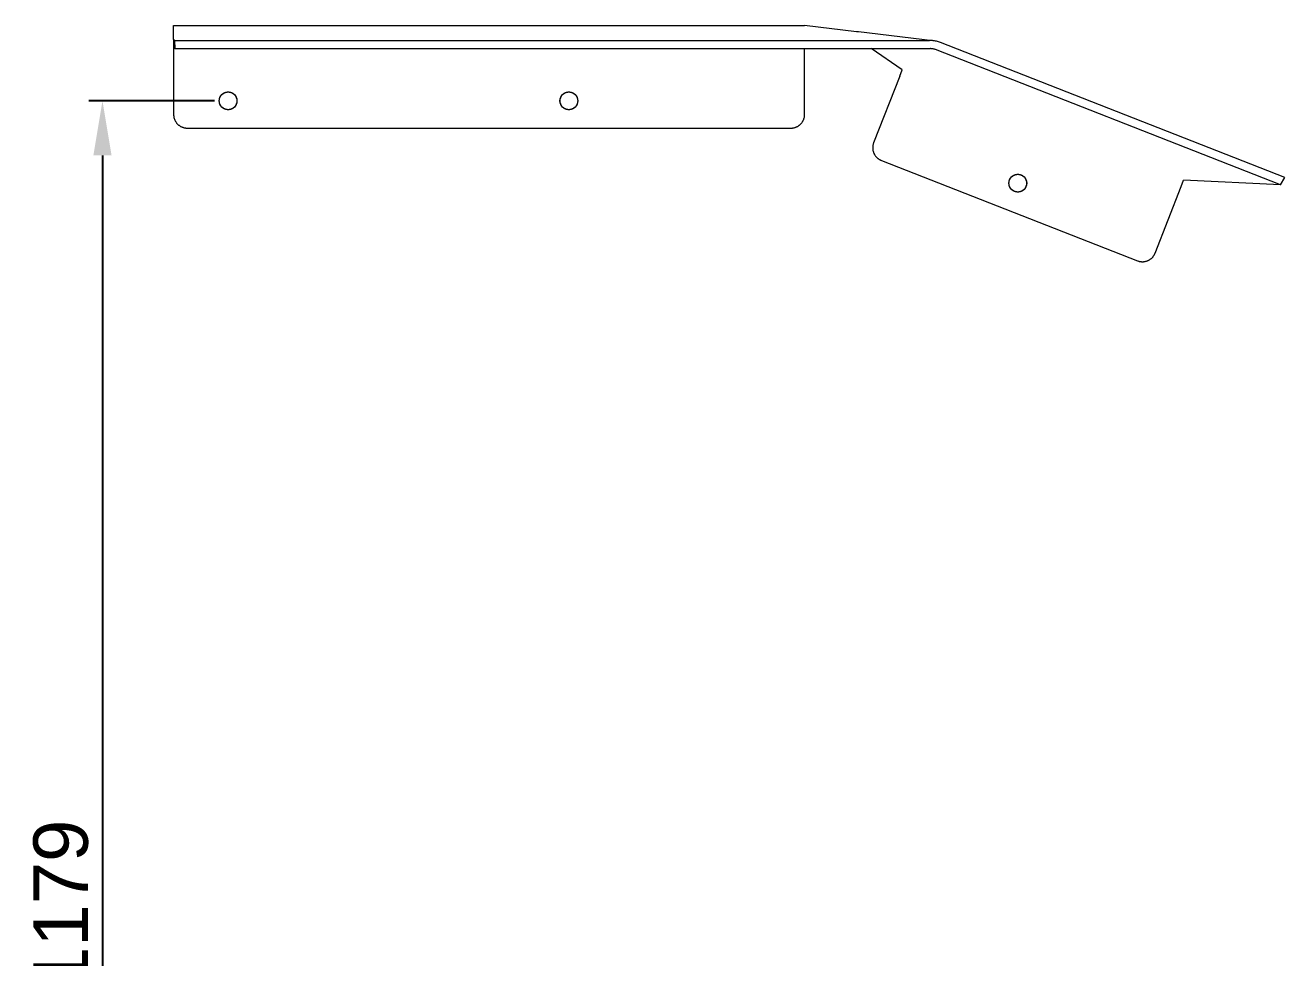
# Model space of a CAD drawing. Header units: millimetres. Extents: x 143 to 4970, y 293 to 3610.
# Drawn here: x 1670 to 2595, y 1164 to 1848 of the extents above; entities that cross this region are included whole.
import ezdxf

# ---------------------------------------------------------------- set-up
doc = ezdxf.new("R2010")
doc.units = ezdxf.units.MM
doc.layers.add('ZANO_R', color=7, linetype='Continuous', lineweight=0)
doc.layers.add('ZANO_W', color=1, linetype='Continuous', lineweight=0)
doc.styles.get("Standard").update_dxf_attribs({"font": 'ARIALUNI.TTF'})
doc.dimstyles.new('pl i ang', dxfattribs={"dimtxt": 50, "dimasz": 50, "dimexe": 1.25, "dimexo": 0.625, "dimgap": 10, "dimtad": 1, "dimtoh": 1, "dimtxsty": 'Standard', "dimcen": 2.5, "dimclrd": 1, "dimclre": 1, "dimclrt": 1, "dimadec": 0, "dimazin": 0, "dimtfac": 1, "dimtmove": 0, "dimatfit": 3, "dimfxl": 1, "dimarcsym": 1})

# ---------------------------------------------------------------- blocks, each defined once
blk = doc.blocks.new('*D398')
at = {"layer": 'ZANO_W', "color": 1, "lineweight": -2}
for p, q in [((1809.24, 1792.6), (1717.03, 1792.6)), ((1727.03, 1752.6), (1727.03, 653.6)), ((1809.24, 613.6), (1717.03, 613.6))]:
    blk.add_line(p, q, dxfattribs=at)
at = {"layer": 'ZANO_W', "color": 1}
for points in [[(1733.69, 1752.6), (1720.36, 1752.6), (1727.03, 1792.6)], [(1720.36, 653.6), (1733.69, 653.6), (1727.03, 613.6)]]:
    blk.add_solid(points, dxfattribs=at)
at = {"layer": 'ZANO_W', "color": 1, "insert": (1696.59, 1203.1), "char_height": 40, "attachment_point": 5, "rotation": 90}
blk.add_mtext('1179', dxfattribs=at)

msp = doc.modelspace()

# ---------------------------------------------------------------- linework, layer by layer
at = {"layer": 'ZANO_R'}
for p, q in [((1779.24, 1847.77), (2242.23, 1847.77)), ((1779.24, 1847.68), (1779.24, 1847.77)), ((1779.24, 1837.76), (1779.24, 1847.68)), ((2242.23, 1848.09), (2280.38, 1843.44)), ((2242.23, 1847.68), (2242.23, 1848.09)), ((2280.38, 1843.44), (2280.57, 1843.46)), ((2280.57, 1843.46), (2280.76, 1843.47)), ((2280.76, 1843.47), (2280.95, 1843.48)), ((2280.95, 1843.48), (2281.14, 1843.48)), ((2281.14, 1843.48), (2281.33, 1843.47)), ((2281.33, 1843.47), (2281.52, 1843.46)), ((2281.52, 1843.46), (2281.71, 1843.44)), ((2281.71, 1843.44), (2336.39, 1836.78)), ((1779.24, 1837.76), (1779.24, 1831.8)), ((1779.25, 1837.72), (1779.24, 1837.76)), ((1779.25, 1831.76), (1779.24, 1831.8)), ((1779.24, 1831.77), (1779.24, 1782.6)), ((1779.26, 1837.68), (1779.25, 1837.72)), ((1779.26, 1831.72), (1779.25, 1831.76)), ((1779.27, 1837.65), (1779.26, 1837.68)), ((1779.28, 1831.68), (1779.26, 1831.72)), ((1779.28, 1837.61), (1779.27, 1837.65)), ((1779.29, 1837.57), (1779.28, 1837.61)), ((1779.29, 1831.64), (1779.28, 1831.68)), ((1779.31, 1837.54), (1779.29, 1837.57)), ((1779.31, 1831.6), (1779.29, 1831.64)), ((1779.32, 1837.5), (1779.31, 1837.54)), ((1779.32, 1831.56), (1779.31, 1831.6)), ((1779.34, 1837.46), (1779.32, 1837.5)), ((1779.34, 1831.52), (1779.32, 1831.56)), ((1779.36, 1837.43), (1779.34, 1837.46)), ((1779.36, 1831.48), (1779.34, 1831.52)), ((1779.38, 1837.4), (1779.36, 1837.43)), ((1779.38, 1831.44), (1779.36, 1831.48)), ((1779.4, 1837.36), (1779.38, 1837.4)), ((1779.41, 1831.4), (1779.38, 1831.44)), ((1779.42, 1837.33), (1779.4, 1837.36)), ((1779.43, 1831.37), (1779.41, 1831.4)), ((1779.44, 1837.3), (1779.42, 1837.33)), ((1779.46, 1831.33), (1779.43, 1831.37)), ((1779.46, 1837.27), (1779.44, 1837.3)), ((1779.49, 1837.24), (1779.46, 1837.27)), ((1779.48, 1831.3), (1779.46, 1831.33)), ((1779.51, 1831.26), (1779.48, 1831.3)), ((1779.51, 1837.21), (1779.49, 1837.24)), ((1779.54, 1837.18), (1779.51, 1837.21)), ((1779.54, 1831.23), (1779.51, 1831.26)), ((1779.57, 1837.15), (1779.54, 1837.18)), ((1779.57, 1831.2), (1779.54, 1831.23)), ((1779.6, 1837.13), (1779.57, 1837.15)), ((1779.6, 1831.17), (1779.57, 1831.2)), ((1779.62, 1837.1), (1779.6, 1837.13)), ((1779.63, 1831.14), (1779.6, 1831.17)), ((1779.66, 1837.08), (1779.62, 1837.1)), ((1779.66, 1831.11), (1779.63, 1831.14)), ((1779.69, 1837.05), (1779.66, 1837.08)), ((1779.7, 1831.08), (1779.66, 1831.11)), ((1779.72, 1837.03), (1779.69, 1837.05)), ((1779.73, 1831.05), (1779.7, 1831.08)), ((1779.75, 1837.01), (1779.72, 1837.03)), ((1779.77, 1831.03), (1779.73, 1831.05)), ((1779.78, 1836.99), (1779.75, 1837.01)), ((1779.8, 1831), (1779.77, 1831.03)), ((1779.82, 1836.97), (1779.78, 1836.99)), ((1779.84, 1830.98), (1779.8, 1831)), ((1779.85, 1836.95), (1779.82, 1836.97)), ((1779.88, 1830.96), (1779.84, 1830.98)), ((1779.89, 1836.94), (1779.85, 1836.95)), ((1779.92, 1830.94), (1779.88, 1830.96)), ((1779.92, 1836.92), (1779.89, 1836.94)), ((1779.92, 1836.92), (1780.08, 1830.87)), ((1779.92, 1836.92), (2333.88, 1836.92)), ((1779.96, 1830.92), (1779.92, 1830.94)), ((1780, 1830.91), (1779.96, 1830.92)), ((1780.04, 1830.89), (1780, 1830.91)), ((1780.08, 1830.87), (1780.04, 1830.89)), ((1780.08, 1830.87), (2334.62, 1830.87)), ((2242.23, 1782.6), (2242.23, 1830.87)), ((2313.8, 1815.24), (2291.1, 1830.87)), ((2334.62, 1836.91), (2333.88, 1836.92)), ((2335.36, 1836.87), (2334.62, 1836.91)), ((2334.95, 1830.87), (2334.62, 1830.87)), ((2335.29, 1830.85), (2334.95, 1830.87)), ((2335.62, 1830.82), (2335.29, 1830.85)), ((2336.1, 1836.81), (2335.36, 1836.87)), ((2335.96, 1830.79), (2335.62, 1830.82)), ((2336.29, 1830.73), (2335.96, 1830.79)), ((2336.83, 1836.72), (2336.1, 1836.81)), ((2336.62, 1830.67), (2336.29, 1830.73)), ((2336.95, 1830.6), (2336.62, 1830.67)), ((2337.56, 1836.61), (2336.83, 1836.72)), ((2337.28, 1830.52), (2336.95, 1830.6)), ((2337.6, 1830.42), (2337.28, 1830.52)), ((2338.29, 1836.48), (2337.56, 1836.61)), ((2337.92, 1830.32), (2337.6, 1830.42)), ((2338.23, 1830.2), (2337.92, 1830.32)), ((2591.28, 1731.09), (2338.23, 1830.2)), ((2339.01, 1836.32), (2338.29, 1836.48)), ((2339.73, 1836.13), (2339.01, 1836.32)), ((2340.44, 1835.92), (2339.73, 1836.13)), ((2341.14, 1835.69), (2340.44, 1835.92)), ((2341.84, 1835.44), (2341.14, 1835.69)), ((2594.56, 1736.45), (2341.84, 1835.44)), ((2312.03, 1810.73), (2313.8, 1815.24)), ((2312.03, 1810.73), (2292.87, 1761.81)), ((1812.75, 1792.94), (1812.76, 1793.16)), ((1812.76, 1793.16), (1812.79, 1793.38)), ((1812.79, 1793.38), (1812.82, 1793.6)), ((1812.82, 1793.6), (1812.86, 1793.83)), ((1812.86, 1793.83), (1812.9, 1794.05)), ((1812.9, 1794.05), (1812.96, 1794.26)), ((1812.96, 1794.26), (1813.02, 1794.48)), ((1813.02, 1794.48), (1813.09, 1794.69)), ((1813.09, 1794.69), (1813.16, 1794.9)), ((1813.16, 1794.9), (1813.25, 1795.11)), ((1813.25, 1795.11), (1813.34, 1795.32)), ((1813.34, 1795.32), (1813.43, 1795.52)), ((1813.43, 1795.52), (1813.54, 1795.72)), ((1813.54, 1795.72), (1813.65, 1795.91)), ((1813.65, 1795.91), (1813.77, 1796.1)), ((1813.77, 1796.1), (1813.89, 1796.29)), ((1813.89, 1796.29), (1814.02, 1796.47)), ((1814.02, 1796.47), (1814.16, 1796.65)), ((1814.16, 1796.65), (1814.3, 1796.82)), ((1814.3, 1796.82), (1814.45, 1796.99)), ((1814.45, 1796.99), (1814.6, 1797.16)), ((1814.6, 1797.16), (1814.76, 1797.31)), ((1814.76, 1797.31), (1814.93, 1797.46)), ((1814.93, 1797.46), (1815.1, 1797.61)), ((1815.1, 1797.61), (1815.28, 1797.75)), ((1815.28, 1797.75), (1815.46, 1797.88)), ((1815.46, 1797.88), (1815.64, 1798.01)), ((1815.64, 1798.01), (1815.83, 1798.13)), ((1815.83, 1798.13), (1816.02, 1798.25)), ((1816.02, 1798.25), (1816.22, 1798.35)), ((1816.22, 1798.35), (1816.42, 1798.45)), ((1816.42, 1798.45), (1816.62, 1798.55)), ((1816.62, 1798.55), (1816.83, 1798.64)), ((1816.83, 1798.64), (1817.04, 1798.72)), ((1817.04, 1798.72), (1817.25, 1798.79)), ((1817.25, 1798.79), (1817.47, 1798.85)), ((1817.47, 1798.85), (1817.68, 1798.91)), ((1817.68, 1798.91), (1817.9, 1798.96)), ((1817.9, 1798.96), (1818.12, 1799)), ((1818.12, 1799), (1818.35, 1799.04)), ((1818.35, 1799.04), (1818.57, 1799.06)), ((1818.57, 1799.06), (1818.79, 1799.08)), ((1818.79, 1799.08), (1819.02, 1799.09)), ((1819.02, 1799.09), (1819.24, 1799.1)), ((1819.24, 1799.1), (1819.46, 1799.09)), ((1819.46, 1799.09), (1819.69, 1799.08)), ((1819.69, 1799.08), (1819.91, 1799.06)), ((1819.91, 1799.06), (1820.13, 1799.04)), ((1820.13, 1799.04), (1820.36, 1799)), ((1820.36, 1799), (1820.58, 1798.96)), ((1820.58, 1798.96), (1820.8, 1798.91)), ((1820.8, 1798.91), (1821.01, 1798.85)), ((1821.01, 1798.85), (1821.23, 1798.79)), ((1821.23, 1798.79), (1821.44, 1798.72)), ((1821.44, 1798.72), (1821.65, 1798.64)), ((1821.65, 1798.64), (1821.86, 1798.55)), ((1821.86, 1798.55), (1822.06, 1798.45)), ((1822.06, 1798.45), (1822.26, 1798.35)), ((1822.26, 1798.35), (1822.46, 1798.25)), ((1822.46, 1798.25), (1822.65, 1798.13)), ((1822.65, 1798.13), (1822.84, 1798.01)), ((1822.84, 1798.01), (1823.02, 1797.88)), ((1823.02, 1797.88), (1823.2, 1797.75)), ((1823.2, 1797.75), (1823.38, 1797.61)), ((1823.38, 1797.61), (1823.55, 1797.46)), ((1823.55, 1797.46), (1823.72, 1797.31)), ((1823.72, 1797.31), (1823.88, 1797.16)), ((1823.88, 1797.16), (1824.03, 1796.99)), ((1824.03, 1796.99), (1824.18, 1796.82)), ((1824.18, 1796.82), (1824.32, 1796.65)), ((1824.32, 1796.65), (1824.46, 1796.47)), ((1824.46, 1796.47), (1824.59, 1796.29)), ((1824.59, 1796.29), (1824.71, 1796.1)), ((1824.71, 1796.1), (1824.83, 1795.91)), ((1824.83, 1795.91), (1824.94, 1795.72)), ((1824.94, 1795.72), (1825.05, 1795.52)), ((1825.05, 1795.52), (1825.14, 1795.32)), ((1825.14, 1795.32), (1825.23, 1795.11)), ((1825.23, 1795.11), (1825.32, 1794.9)), ((1825.32, 1794.9), (1825.39, 1794.69)), ((1825.39, 1794.69), (1825.46, 1794.48)), ((1825.46, 1794.48), (1825.52, 1794.26)), ((1825.52, 1794.26), (1825.58, 1794.05)), ((1825.58, 1794.05), (1825.62, 1793.83)), ((1825.62, 1793.83), (1825.66, 1793.6)), ((1825.66, 1793.6), (1825.69, 1793.38)), ((1825.69, 1793.38), (1825.72, 1793.16)), ((1825.72, 1793.16), (1825.73, 1792.94)), ((2062.75, 1792.94), (2062.76, 1793.16)), ((2062.76, 1793.16), (2062.79, 1793.38)), ((2062.79, 1793.38), (2062.82, 1793.6)), ((2062.82, 1793.6), (2062.86, 1793.83)), ((2062.86, 1793.83), (2062.9, 1794.05)), ((2062.9, 1794.05), (2062.96, 1794.26)), ((2062.96, 1794.26), (2063.02, 1794.48)), ((2063.02, 1794.48), (2063.09, 1794.69)), ((2063.09, 1794.69), (2063.16, 1794.9)), ((2063.16, 1794.9), (2063.25, 1795.11)), ((2063.25, 1795.11), (2063.34, 1795.32)), ((2063.34, 1795.32), (2063.43, 1795.52)), ((2063.43, 1795.52), (2063.54, 1795.72)), ((2063.54, 1795.72), (2063.65, 1795.91)), ((2063.65, 1795.91), (2063.77, 1796.1)), ((2063.77, 1796.1), (2063.89, 1796.29)), ((2063.89, 1796.29), (2064.02, 1796.47)), ((2064.02, 1796.47), (2064.16, 1796.65)), ((2064.16, 1796.65), (2064.3, 1796.82)), ((2064.3, 1796.82), (2064.45, 1796.99)), ((2064.45, 1796.99), (2064.6, 1797.16)), ((2064.6, 1797.16), (2064.76, 1797.31)), ((2064.76, 1797.31), (2064.93, 1797.46)), ((2064.93, 1797.46), (2065.1, 1797.61)), ((2065.1, 1797.61), (2065.28, 1797.75)), ((2065.28, 1797.75), (2065.46, 1797.88)), ((2065.46, 1797.88), (2065.64, 1798.01)), ((2065.64, 1798.01), (2065.83, 1798.13)), ((2065.83, 1798.13), (2066.02, 1798.25)), ((2066.02, 1798.25), (2066.22, 1798.35)), ((2066.22, 1798.35), (2066.42, 1798.45)), ((2066.42, 1798.45), (2066.62, 1798.55)), ((2066.62, 1798.55), (2066.83, 1798.64)), ((2066.83, 1798.64), (2067.04, 1798.72)), ((2067.04, 1798.72), (2067.25, 1798.79)), ((2067.25, 1798.79), (2067.47, 1798.85)), ((2067.47, 1798.85), (2067.68, 1798.91)), ((2067.68, 1798.91), (2067.9, 1798.96)), ((2067.9, 1798.96), (2068.12, 1799)), ((2068.12, 1799), (2068.35, 1799.04)), ((2068.35, 1799.04), (2068.57, 1799.06)), ((2068.57, 1799.06), (2068.79, 1799.08)), ((2068.79, 1799.08), (2069.02, 1799.09)), ((2069.02, 1799.09), (2069.24, 1799.1)), ((2069.24, 1799.1), (2069.46, 1799.09)), ((2069.46, 1799.09), (2069.69, 1799.08)), ((2069.69, 1799.08), (2069.91, 1799.06)), ((2069.91, 1799.06), (2070.13, 1799.04)), ((2070.13, 1799.04), (2070.36, 1799)), ((2070.36, 1799), (2070.58, 1798.96)), ((2070.58, 1798.96), (2070.8, 1798.91)), ((2070.8, 1798.91), (2071.01, 1798.85)), ((2071.01, 1798.85), (2071.23, 1798.79)), ((2071.23, 1798.79), (2071.44, 1798.72)), ((2071.44, 1798.72), (2071.65, 1798.64)), ((2071.65, 1798.64), (2071.86, 1798.55)), ((2071.86, 1798.55), (2072.06, 1798.45)), ((2072.06, 1798.45), (2072.26, 1798.35)), ((2072.26, 1798.35), (2072.46, 1798.25)), ((2072.46, 1798.25), (2072.65, 1798.13)), ((2072.65, 1798.13), (2072.84, 1798.01)), ((2072.84, 1798.01), (2073.02, 1797.88)), ((2073.02, 1797.88), (2073.2, 1797.75)), ((2073.2, 1797.75), (2073.38, 1797.61)), ((2073.38, 1797.61), (2073.55, 1797.46)), ((2073.55, 1797.46), (2073.72, 1797.31)), ((2073.72, 1797.31), (2073.88, 1797.16)), ((2073.88, 1797.16), (2074.03, 1796.99)), ((2074.03, 1796.99), (2074.18, 1796.82)), ((2074.18, 1796.82), (2074.32, 1796.65)), ((2074.32, 1796.65), (2074.46, 1796.47)), ((2074.46, 1796.47), (2074.59, 1796.29)), ((2074.59, 1796.29), (2074.71, 1796.1)), ((2074.71, 1796.1), (2074.83, 1795.91)), ((2074.83, 1795.91), (2074.94, 1795.72)), ((2074.94, 1795.72), (2075.05, 1795.52)), ((2075.05, 1795.52), (2075.14, 1795.32)), ((2075.14, 1795.32), (2075.23, 1795.11)), ((2075.23, 1795.11), (2075.32, 1794.9)), ((2075.32, 1794.9), (2075.39, 1794.69)), ((2075.39, 1794.69), (2075.46, 1794.48)), ((2075.46, 1794.48), (2075.52, 1794.26)), ((2075.52, 1794.26), (2075.58, 1794.05)), ((2075.58, 1794.05), (2075.62, 1793.83)), ((2075.62, 1793.83), (2075.66, 1793.6)), ((2075.66, 1793.6), (2075.69, 1793.38)), ((2075.69, 1793.38), (2075.72, 1793.16)), ((2075.72, 1793.16), (2075.73, 1792.94)), ((1812.74, 1792.71), (1812.75, 1792.94)), ((1812.74, 1792.49), (1812.74, 1792.71)), ((1812.75, 1792.26), (1812.74, 1792.49)), ((1812.76, 1792.04), (1812.75, 1792.26)), ((1812.79, 1791.82), (1812.76, 1792.04)), ((1812.82, 1791.59), (1812.79, 1791.82)), ((1812.86, 1791.37), (1812.82, 1791.59)), ((1812.9, 1791.15), (1812.86, 1791.37)), ((1812.96, 1790.93), (1812.9, 1791.15)), ((1813.02, 1790.72), (1812.96, 1790.93)), ((1813.09, 1790.5), (1813.02, 1790.72)), ((1813.16, 1790.29), (1813.09, 1790.5)), ((1813.25, 1790.09), (1813.16, 1790.29)), ((1813.34, 1789.88), (1813.25, 1790.09)), ((1813.43, 1789.68), (1813.34, 1789.88)), ((1813.54, 1789.48), (1813.43, 1789.68)), ((1813.65, 1789.28), (1813.54, 1789.48)), ((1813.77, 1789.09), (1813.65, 1789.28)), ((1813.89, 1788.91), (1813.77, 1789.09)), ((1814.02, 1788.72), (1813.89, 1788.91)), ((1814.16, 1788.55), (1814.02, 1788.72)), ((1814.3, 1788.37), (1814.16, 1788.55)), ((1814.45, 1788.21), (1814.3, 1788.37)), ((1814.6, 1788.04), (1814.45, 1788.21)), ((1814.76, 1787.89), (1814.6, 1788.04)), ((1814.93, 1787.73), (1814.76, 1787.89)), ((1815.1, 1787.59), (1814.93, 1787.73)), ((1815.28, 1787.45), (1815.1, 1787.59)), ((1815.46, 1787.31), (1815.28, 1787.45)), ((1815.64, 1787.19), (1815.46, 1787.31)), ((1815.83, 1787.07), (1815.64, 1787.19)), ((1816.02, 1786.95), (1815.83, 1787.07)), ((1816.22, 1786.84), (1816.02, 1786.95)), ((1816.42, 1786.74), (1816.22, 1786.84)), ((1816.62, 1786.65), (1816.42, 1786.74)), ((1816.83, 1786.56), (1816.62, 1786.65)), ((1817.04, 1786.48), (1816.83, 1786.56)), ((1817.25, 1786.41), (1817.04, 1786.48)), ((1817.47, 1786.34), (1817.25, 1786.41)), ((1817.68, 1786.29), (1817.47, 1786.34)), ((1817.9, 1786.24), (1817.68, 1786.29)), ((1818.12, 1786.2), (1817.9, 1786.24)), ((1818.35, 1786.16), (1818.12, 1786.2)), ((1818.57, 1786.13), (1818.35, 1786.16)), ((1818.79, 1786.11), (1818.57, 1786.13)), ((1819.02, 1786.1), (1818.79, 1786.11)), ((1819.24, 1786.1), (1819.02, 1786.1)), ((1819.46, 1786.1), (1819.24, 1786.1)), ((1819.69, 1786.11), (1819.46, 1786.1)), ((1819.91, 1786.13), (1819.69, 1786.11)), ((1820.13, 1786.16), (1819.91, 1786.13)), ((1820.36, 1786.2), (1820.13, 1786.16)), ((1820.58, 1786.24), (1820.36, 1786.2)), ((1820.8, 1786.29), (1820.58, 1786.24)), ((1821.01, 1786.34), (1820.8, 1786.29)), ((1821.23, 1786.41), (1821.01, 1786.34)), ((1821.44, 1786.48), (1821.23, 1786.41)), ((1821.65, 1786.56), (1821.44, 1786.48)), ((1821.86, 1786.65), (1821.65, 1786.56)), ((1822.06, 1786.74), (1821.86, 1786.65)), ((1822.26, 1786.84), (1822.06, 1786.74)), ((1822.46, 1786.95), (1822.26, 1786.84)), ((1822.65, 1787.07), (1822.46, 1786.95)), ((1822.84, 1787.19), (1822.65, 1787.07)), ((1823.02, 1787.31), (1822.84, 1787.19)), ((1823.2, 1787.45), (1823.02, 1787.31)), ((1823.38, 1787.59), (1823.2, 1787.45)), ((1823.55, 1787.73), (1823.38, 1787.59)), ((1823.72, 1787.89), (1823.55, 1787.73)), ((1823.88, 1788.04), (1823.72, 1787.89)), ((1824.03, 1788.21), (1823.88, 1788.04)), ((1824.18, 1788.37), (1824.03, 1788.21)), ((1824.32, 1788.55), (1824.18, 1788.37)), ((1824.46, 1788.72), (1824.32, 1788.55)), ((1824.59, 1788.91), (1824.46, 1788.72)), ((1824.71, 1789.09), (1824.59, 1788.91)), ((1824.83, 1789.28), (1824.71, 1789.09)), ((1824.94, 1789.48), (1824.83, 1789.28)), ((1825.05, 1789.68), (1824.94, 1789.48)), ((1825.14, 1789.88), (1825.05, 1789.68)), ((1825.23, 1790.09), (1825.14, 1789.88)), ((1825.32, 1790.29), (1825.23, 1790.09)), ((1825.39, 1790.5), (1825.32, 1790.29)), ((1825.46, 1790.72), (1825.39, 1790.5)), ((1825.52, 1790.93), (1825.46, 1790.72)), ((1825.58, 1791.15), (1825.52, 1790.93)), ((1825.62, 1791.37), (1825.58, 1791.15)), ((1825.66, 1791.59), (1825.62, 1791.37)), ((1825.69, 1791.82), (1825.66, 1791.59)), ((1825.72, 1792.04), (1825.69, 1791.82)), ((1825.73, 1792.26), (1825.72, 1792.04)), ((1825.73, 1792.94), (1825.74, 1792.71)), ((1825.74, 1792.49), (1825.73, 1792.26)), ((1825.74, 1792.71), (1825.74, 1792.49)), ((2062.74, 1792.71), (2062.75, 1792.94)), ((2062.74, 1792.49), (2062.74, 1792.71)), ((2062.75, 1792.26), (2062.74, 1792.49)), ((2062.76, 1792.04), (2062.75, 1792.26)), ((2062.79, 1791.82), (2062.76, 1792.04)), ((2062.82, 1791.59), (2062.79, 1791.82)), ((2062.86, 1791.37), (2062.82, 1791.59)), ((2062.9, 1791.15), (2062.86, 1791.37)), ((2062.96, 1790.93), (2062.9, 1791.15)), ((2063.02, 1790.72), (2062.96, 1790.93)), ((2063.09, 1790.5), (2063.02, 1790.72)), ((2063.16, 1790.29), (2063.09, 1790.5)), ((2063.25, 1790.09), (2063.16, 1790.29)), ((2063.34, 1789.88), (2063.25, 1790.09)), ((2063.43, 1789.68), (2063.34, 1789.88)), ((2063.54, 1789.48), (2063.43, 1789.68)), ((2063.65, 1789.28), (2063.54, 1789.48)), ((2063.77, 1789.09), (2063.65, 1789.28)), ((2063.89, 1788.91), (2063.77, 1789.09)), ((2064.02, 1788.72), (2063.89, 1788.91)), ((2064.16, 1788.55), (2064.02, 1788.72)), ((2064.3, 1788.37), (2064.16, 1788.55)), ((2064.45, 1788.21), (2064.3, 1788.37)), ((2064.6, 1788.04), (2064.45, 1788.21)), ((2064.76, 1787.89), (2064.6, 1788.04)), ((2064.93, 1787.73), (2064.76, 1787.89)), ((2065.1, 1787.59), (2064.93, 1787.73)), ((2065.28, 1787.45), (2065.1, 1787.59)), ((2065.46, 1787.31), (2065.28, 1787.45)), ((2065.64, 1787.19), (2065.46, 1787.31)), ((2065.83, 1787.07), (2065.64, 1787.19)), ((2066.02, 1786.95), (2065.83, 1787.07)), ((2066.22, 1786.84), (2066.02, 1786.95)), ((2066.42, 1786.74), (2066.22, 1786.84)), ((2066.62, 1786.65), (2066.42, 1786.74)), ((2066.83, 1786.56), (2066.62, 1786.65)), ((2067.04, 1786.48), (2066.83, 1786.56)), ((2067.25, 1786.41), (2067.04, 1786.48)), ((2067.47, 1786.34), (2067.25, 1786.41)), ((2067.68, 1786.29), (2067.47, 1786.34)), ((2067.9, 1786.24), (2067.68, 1786.29)), ((2068.12, 1786.2), (2067.9, 1786.24)), ((2068.35, 1786.16), (2068.12, 1786.2)), ((2068.57, 1786.13), (2068.35, 1786.16)), ((2068.79, 1786.11), (2068.57, 1786.13)), ((2069.02, 1786.1), (2068.79, 1786.11)), ((2069.24, 1786.1), (2069.02, 1786.1)), ((2069.46, 1786.1), (2069.24, 1786.1)), ((2069.69, 1786.11), (2069.46, 1786.1)), ((2069.91, 1786.13), (2069.69, 1786.11)), ((2070.13, 1786.16), (2069.91, 1786.13)), ((2070.36, 1786.2), (2070.13, 1786.16)), ((2070.58, 1786.24), (2070.36, 1786.2)), ((2070.8, 1786.29), (2070.58, 1786.24)), ((2071.01, 1786.34), (2070.8, 1786.29)), ((2071.23, 1786.41), (2071.01, 1786.34)), ((2071.44, 1786.48), (2071.23, 1786.41)), ((2071.65, 1786.56), (2071.44, 1786.48)), ((2071.86, 1786.65), (2071.65, 1786.56)), ((2072.06, 1786.74), (2071.86, 1786.65)), ((2072.26, 1786.84), (2072.06, 1786.74)), ((2072.46, 1786.95), (2072.26, 1786.84)), ((2072.65, 1787.07), (2072.46, 1786.95)), ((2072.84, 1787.19), (2072.65, 1787.07)), ((2073.02, 1787.31), (2072.84, 1787.19)), ((2073.2, 1787.45), (2073.02, 1787.31)), ((2073.38, 1787.59), (2073.2, 1787.45)), ((2073.55, 1787.73), (2073.38, 1787.59)), ((2073.72, 1787.89), (2073.55, 1787.73)), ((2073.88, 1788.04), (2073.72, 1787.89)), ((2074.03, 1788.21), (2073.88, 1788.04)), ((2074.18, 1788.37), (2074.03, 1788.21)), ((2074.32, 1788.55), (2074.18, 1788.37)), ((2074.46, 1788.72), (2074.32, 1788.55)), ((2074.59, 1788.91), (2074.46, 1788.72)), ((2074.71, 1789.09), (2074.59, 1788.91)), ((2074.83, 1789.28), (2074.71, 1789.09)), ((2074.94, 1789.48), (2074.83, 1789.28)), ((2075.05, 1789.68), (2074.94, 1789.48)), ((2075.14, 1789.88), (2075.05, 1789.68)), ((2075.23, 1790.09), (2075.14, 1789.88)), ((2075.32, 1790.29), (2075.23, 1790.09)), ((2075.39, 1790.5), (2075.32, 1790.29)), ((2075.46, 1790.72), (2075.39, 1790.5)), ((2075.52, 1790.93), (2075.46, 1790.72)), ((2075.58, 1791.15), (2075.52, 1790.93)), ((2075.62, 1791.37), (2075.58, 1791.15)), ((2075.66, 1791.59), (2075.62, 1791.37)), ((2075.69, 1791.82), (2075.66, 1791.59)), ((2075.72, 1792.04), (2075.69, 1791.82)), ((2075.73, 1792.26), (2075.72, 1792.04)), ((2075.73, 1792.94), (2075.74, 1792.71)), ((2075.74, 1792.49), (2075.73, 1792.26)), ((2075.74, 1792.71), (2075.74, 1792.49)), ((1779.24, 1782.6), (1779.25, 1782.26)), ((1779.25, 1782.26), (1779.26, 1781.92)), ((1779.26, 1781.92), (1779.29, 1781.58)), ((1779.29, 1781.58), (1779.33, 1781.24)), ((1779.33, 1781.24), (1779.39, 1780.9)), ((1779.39, 1780.9), (1779.45, 1780.56)), ((1779.45, 1780.56), (1779.52, 1780.23)), ((1779.52, 1780.23), (1779.61, 1779.9)), ((1779.61, 1779.9), (1779.71, 1779.57)), ((1779.71, 1779.57), (1779.82, 1779.25)), ((1779.82, 1779.25), (1779.94, 1778.93)), ((1779.94, 1778.93), (1780.07, 1778.61)), ((1780.07, 1778.61), (1780.21, 1778.3)), ((1780.21, 1778.3), (1780.36, 1778)), ((1780.36, 1778), (1780.52, 1777.7)), ((1780.52, 1777.7), (1780.7, 1777.4)), ((1780.7, 1777.4), (1780.88, 1777.11)), ((1780.88, 1777.11), (1781.07, 1776.83)), ((1781.07, 1776.83), (1781.27, 1776.56)), ((1781.27, 1776.56), (1781.48, 1776.29)), ((1781.48, 1776.29), (1781.7, 1776.03)), ((1781.7, 1776.03), (1781.93, 1775.77)), ((1781.93, 1775.77), (1782.17, 1775.53)), ((1782.17, 1775.53), (1782.41, 1775.29)), ((1782.41, 1775.29), (1782.67, 1775.06)), ((1782.67, 1775.06), (1782.93, 1774.84)), ((1782.93, 1774.84), (1783.2, 1774.63)), ((1783.2, 1774.63), (1783.47, 1774.43)), ((2238, 1774.43), (2238.27, 1774.63)), ((2238.27, 1774.63), (2238.54, 1774.84)), ((2238.54, 1774.84), (2238.8, 1775.06)), ((2238.8, 1775.06), (2239.05, 1775.29)), ((2239.05, 1775.29), (2239.3, 1775.53)), ((2239.3, 1775.53), (2239.54, 1775.77)), ((2239.54, 1775.77), (2239.77, 1776.03)), ((2239.77, 1776.03), (2239.99, 1776.29)), ((2239.99, 1776.29), (2240.2, 1776.56)), ((2240.2, 1776.56), (2240.4, 1776.83)), ((2240.4, 1776.83), (2240.59, 1777.11)), ((2240.59, 1777.11), (2240.77, 1777.4)), ((2240.77, 1777.4), (2240.95, 1777.7)), ((2240.95, 1777.7), (2241.11, 1778)), ((2241.11, 1778), (2241.26, 1778.3)), ((2241.26, 1778.3), (2241.4, 1778.61)), ((2241.4, 1778.61), (2241.53, 1778.93)), ((2241.53, 1778.93), (2241.65, 1779.25)), ((2241.65, 1779.25), (2241.76, 1779.57)), ((2241.76, 1779.57), (2241.86, 1779.9)), ((2241.86, 1779.9), (2241.94, 1780.23)), ((2241.94, 1780.23), (2242.02, 1780.56)), ((2242.02, 1780.56), (2242.08, 1780.9)), ((2242.08, 1780.9), (2242.14, 1781.24)), ((2242.14, 1781.24), (2242.18, 1781.58)), ((2242.18, 1781.58), (2242.21, 1781.92)), ((2242.21, 1781.92), (2242.22, 1782.26)), ((2242.22, 1782.26), (2242.23, 1782.6)), ((1783.47, 1774.43), (1783.76, 1774.24)), ((1783.76, 1774.24), (1784.04, 1774.05)), ((1784.04, 1774.05), (1784.34, 1773.88)), ((1784.34, 1773.88), (1784.64, 1773.72)), ((1784.64, 1773.72), (1784.95, 1773.57)), ((1784.95, 1773.57), (1785.26, 1773.43)), ((1785.26, 1773.43), (1785.57, 1773.3)), ((1785.57, 1773.3), (1785.89, 1773.18)), ((1785.89, 1773.18), (1786.22, 1773.07)), ((1786.22, 1773.07), (1786.54, 1772.97)), ((1786.54, 1772.97), (1786.87, 1772.88)), ((1786.87, 1772.88), (1787.21, 1772.81)), ((1787.21, 1772.81), (1787.54, 1772.74)), ((1787.54, 1772.74), (1787.88, 1772.69)), ((1787.88, 1772.69), (1788.22, 1772.65)), ((1788.22, 1772.65), (1788.56, 1772.62)), ((1788.56, 1772.62), (1788.9, 1772.6)), ((1788.9, 1772.6), (1789.24, 1772.6)), ((1789.24, 1772.6), (2232.23, 1772.6)), ((2232.23, 1772.6), (2232.57, 1772.6)), ((2232.57, 1772.6), (2232.91, 1772.62)), ((2232.91, 1772.62), (2233.25, 1772.65)), ((2233.25, 1772.65), (2233.59, 1772.69)), ((2233.59, 1772.69), (2233.93, 1772.74)), ((2233.93, 1772.74), (2234.26, 1772.81)), ((2234.26, 1772.81), (2234.6, 1772.88)), ((2234.6, 1772.88), (2234.93, 1772.97)), ((2234.93, 1772.97), (2235.25, 1773.07)), ((2235.25, 1773.07), (2235.58, 1773.18)), ((2235.58, 1773.18), (2235.9, 1773.3)), ((2235.9, 1773.3), (2236.21, 1773.43)), ((2236.21, 1773.43), (2236.52, 1773.57)), ((2236.52, 1773.57), (2236.83, 1773.72)), ((2236.83, 1773.72), (2237.13, 1773.88)), ((2237.13, 1773.88), (2237.42, 1774.05)), ((2237.42, 1774.05), (2237.71, 1774.24)), ((2237.71, 1774.24), (2238, 1774.43)), ((2292.19, 1758.48), (2292.18, 1758.14)), ((2292.18, 1758.14), (2292.19, 1757.8)), ((2292.2, 1758.82), (2292.19, 1758.48)), ((2292.19, 1757.8), (2292.21, 1757.46)), ((2292.23, 1759.16), (2292.2, 1758.82)), ((2292.21, 1757.46), (2292.24, 1757.12)), ((2292.27, 1759.5), (2292.23, 1759.16)), ((2292.24, 1757.12), (2292.28, 1756.78)), ((2292.32, 1759.84), (2292.27, 1759.5)), ((2292.28, 1756.78), (2292.33, 1756.44)), ((2292.39, 1760.18), (2292.32, 1759.84)), ((2292.33, 1756.44), (2292.4, 1756.11)), ((2292.46, 1760.51), (2292.39, 1760.18)), ((2292.4, 1756.11), (2292.47, 1755.77)), ((2292.55, 1760.84), (2292.46, 1760.51)), ((2292.64, 1761.17), (2292.55, 1760.84)), ((2292.75, 1761.49), (2292.64, 1761.17)), ((2292.87, 1761.81), (2292.75, 1761.49)), ((2292.47, 1755.77), (2292.56, 1755.44)), ((2292.56, 1755.44), (2292.66, 1755.12)), ((2292.66, 1755.12), (2292.77, 1754.79)), ((2292.77, 1754.79), (2292.89, 1754.47)), ((2292.89, 1754.47), (2293.02, 1754.16)), ((2293.02, 1754.16), (2293.16, 1753.85)), ((2293.16, 1753.85), (2293.31, 1753.54)), ((2293.31, 1753.54), (2293.48, 1753.24)), ((2293.48, 1753.24), (2293.65, 1752.95)), ((2293.65, 1752.95), (2293.83, 1752.66)), ((2293.83, 1752.66), (2294.03, 1752.38)), ((2294.03, 1752.38), (2294.23, 1752.1)), ((2294.23, 1752.1), (2294.44, 1751.84)), ((2294.44, 1751.84), (2294.66, 1751.58)), ((2294.66, 1751.58), (2294.89, 1751.32)), ((2294.89, 1751.32), (2295.13, 1751.08)), ((2295.13, 1751.08), (2295.37, 1750.84)), ((2295.37, 1750.84), (2295.63, 1750.61)), ((2295.63, 1750.61), (2295.89, 1750.39)), ((2295.89, 1750.39), (2296.16, 1750.18)), ((2296.16, 1750.18), (2296.43, 1749.98)), ((2296.43, 1749.98), (2296.72, 1749.79)), ((2296.72, 1749.79), (2297.01, 1749.61)), ((2297.01, 1749.61), (2297.3, 1749.44)), ((2297.3, 1749.44), (2297.6, 1749.28)), ((2297.6, 1749.28), (2297.91, 1749.12)), ((2297.91, 1749.12), (2298.22, 1748.98)), ((2298.22, 1748.98), (2298.53, 1748.85)), ((2298.53, 1748.85), (2486.45, 1675.25)), ((2394.87, 1737.48), (2395.06, 1737.6)), ((2395.06, 1737.6), (2395.24, 1737.72)), ((2395.24, 1737.72), (2395.44, 1737.84)), ((2395.44, 1737.84), (2395.63, 1737.95)), ((2395.63, 1737.95), (2395.84, 1738.05)), ((2395.84, 1738.05), (2396.04, 1738.14)), ((2396.04, 1738.14), (2396.25, 1738.23)), ((2396.25, 1738.23), (2396.46, 1738.31)), ((2396.46, 1738.31), (2396.67, 1738.38)), ((2396.67, 1738.38), (2396.88, 1738.45)), ((2396.88, 1738.45), (2397.1, 1738.5)), ((2397.1, 1738.5), (2397.32, 1738.55)), ((2397.32, 1738.55), (2397.54, 1738.59)), ((2397.54, 1738.59), (2397.76, 1738.63)), ((2397.76, 1738.63), (2397.98, 1738.66)), ((2397.98, 1738.66), (2398.21, 1738.68)), ((2398.21, 1738.68), (2398.43, 1738.69)), ((2398.43, 1738.69), (2398.66, 1738.69)), ((2398.66, 1738.69), (2398.88, 1738.69)), ((2398.88, 1738.69), (2399.1, 1738.68)), ((2399.1, 1738.68), (2399.33, 1738.66)), ((2399.33, 1738.66), (2399.55, 1738.63)), ((2399.55, 1738.63), (2399.77, 1738.59)), ((2399.77, 1738.59), (2399.99, 1738.55)), ((2399.99, 1738.55), (2400.21, 1738.5)), ((2400.21, 1738.5), (2400.43, 1738.45)), ((2400.43, 1738.45), (2400.64, 1738.38)), ((2400.64, 1738.38), (2400.86, 1738.31)), ((2400.86, 1738.31), (2401.06, 1738.23)), ((2401.06, 1738.23), (2401.27, 1738.14)), ((2401.27, 1738.14), (2401.48, 1738.05)), ((2401.48, 1738.05), (2401.68, 1737.95)), ((2401.68, 1737.95), (2401.87, 1737.84)), ((2401.87, 1737.84), (2402.07, 1737.72)), ((2402.07, 1737.72), (2402.25, 1737.6)), ((2402.25, 1737.6), (2402.44, 1737.48)), ((2392.16, 1732.53), (2392.18, 1732.75)), ((2392.16, 1732.3), (2392.16, 1732.53)), ((2392.16, 1732.08), (2392.16, 1732.3)), ((2392.16, 1731.86), (2392.16, 1732.08)), ((2392.18, 1731.63), (2392.16, 1731.86)), ((2392.18, 1732.75), (2392.2, 1732.98)), ((2392.2, 1731.41), (2392.18, 1731.63)), ((2392.2, 1732.98), (2392.23, 1733.2)), ((2392.23, 1731.19), (2392.2, 1731.41)), ((2392.23, 1733.2), (2392.27, 1733.42)), ((2392.27, 1730.96), (2392.23, 1731.19)), ((2392.27, 1733.42), (2392.32, 1733.64)), ((2392.32, 1730.75), (2392.27, 1730.96)), ((2392.32, 1733.64), (2392.37, 1733.86)), ((2392.37, 1730.53), (2392.32, 1730.75)), ((2392.37, 1733.86), (2392.43, 1734.07)), ((2392.43, 1730.31), (2392.37, 1730.53)), ((2392.43, 1734.07), (2392.5, 1734.29)), ((2392.5, 1730.1), (2392.43, 1730.31)), ((2392.5, 1734.29), (2392.58, 1734.5)), ((2392.58, 1729.89), (2392.5, 1730.1)), ((2392.58, 1734.5), (2392.66, 1734.7)), ((2392.66, 1729.68), (2392.58, 1729.89)), ((2392.66, 1734.7), (2392.75, 1734.91)), ((2392.75, 1729.47), (2392.66, 1729.68)), ((2392.75, 1734.91), (2392.85, 1735.11)), ((2392.85, 1729.27), (2392.75, 1729.47)), ((2392.85, 1735.11), (2392.95, 1735.31)), ((2392.95, 1729.07), (2392.85, 1729.27)), ((2392.95, 1735.31), (2393.06, 1735.51)), ((2393.06, 1728.88), (2392.95, 1729.07)), ((2393.06, 1735.51), (2393.18, 1735.7)), ((2393.18, 1728.69), (2393.06, 1728.88)), ((2393.18, 1735.7), (2393.31, 1735.88)), ((2393.31, 1728.5), (2393.18, 1728.69)), ((2393.31, 1735.88), (2393.44, 1736.07)), ((2393.44, 1728.32), (2393.31, 1728.5)), ((2393.44, 1736.07), (2393.57, 1736.24)), ((2393.57, 1728.14), (2393.44, 1728.32)), ((2393.57, 1736.24), (2393.72, 1736.42)), ((2393.72, 1736.42), (2393.87, 1736.59)), ((2393.87, 1736.59), (2394.02, 1736.75)), ((2394.02, 1736.75), (2394.18, 1736.91)), ((2394.18, 1736.91), (2394.35, 1737.06)), ((2394.35, 1737.06), (2394.52, 1737.2)), ((2394.52, 1737.2), (2394.69, 1737.34)), ((2394.69, 1737.34), (2394.87, 1737.48)), ((2402.44, 1737.48), (2402.62, 1737.34)), ((2402.62, 1737.34), (2402.8, 1737.2)), ((2402.8, 1737.2), (2402.97, 1737.06)), ((2402.97, 1737.06), (2403.13, 1736.91)), ((2403.13, 1736.91), (2403.29, 1736.75)), ((2403.29, 1736.75), (2403.45, 1736.59)), ((2403.45, 1736.59), (2403.59, 1736.42)), ((2403.59, 1736.42), (2403.74, 1736.24)), ((2403.74, 1736.24), (2403.87, 1736.07)), ((2403.87, 1728.32), (2403.74, 1728.14)), ((2403.87, 1736.07), (2404, 1735.88)), ((2404, 1728.5), (2403.87, 1728.32)), ((2404, 1735.88), (2404.13, 1735.7)), ((2404.13, 1728.69), (2404, 1728.5)), ((2404.13, 1735.7), (2404.25, 1735.51)), ((2404.25, 1728.88), (2404.13, 1728.69)), ((2404.25, 1735.51), (2404.36, 1735.31)), ((2404.36, 1729.07), (2404.25, 1728.88)), ((2404.36, 1735.31), (2404.46, 1735.11)), ((2404.46, 1729.27), (2404.36, 1729.07)), ((2404.46, 1735.11), (2404.56, 1734.91)), ((2404.56, 1729.47), (2404.46, 1729.27)), ((2404.56, 1734.91), (2404.65, 1734.7)), ((2404.65, 1729.68), (2404.56, 1729.47)), ((2404.65, 1734.7), (2404.73, 1734.5)), ((2404.73, 1729.89), (2404.65, 1729.68)), ((2404.73, 1734.5), (2404.81, 1734.29)), ((2404.81, 1730.1), (2404.73, 1729.89)), ((2404.81, 1734.29), (2404.88, 1734.07)), ((2404.88, 1730.31), (2404.81, 1730.1)), ((2404.88, 1734.07), (2404.94, 1733.86)), ((2404.94, 1730.53), (2404.88, 1730.31)), ((2404.94, 1733.86), (2404.99, 1733.64)), ((2404.99, 1730.75), (2404.94, 1730.53)), ((2404.99, 1733.64), (2405.04, 1733.42)), ((2405.04, 1730.96), (2404.99, 1730.75)), ((2405.04, 1733.42), (2405.08, 1733.2)), ((2405.08, 1731.19), (2405.04, 1730.96)), ((2405.08, 1733.2), (2405.11, 1732.98)), ((2405.11, 1731.41), (2405.08, 1731.19)), ((2405.11, 1732.98), (2405.13, 1732.75)), ((2405.13, 1731.63), (2405.11, 1731.41)), ((2405.13, 1732.75), (2405.15, 1732.53)), ((2405.15, 1731.86), (2405.13, 1731.63)), ((2405.15, 1732.53), (2405.15, 1732.3)), ((2405.15, 1732.3), (2405.15, 1732.08)), ((2405.15, 1732.08), (2405.15, 1731.86)), ((2499.41, 1680.92), (2518.57, 1729.83)), ((2518.57, 1729.83), (2520.33, 1734.35)), ((2591.28, 1731.09), (2520.33, 1734.35)), ((2591.28, 1731.09), (2594.56, 1736.45)), ((2393.72, 1727.97), (2393.57, 1728.14)), ((2393.87, 1727.8), (2393.72, 1727.97)), ((2394.02, 1727.64), (2393.87, 1727.8)), ((2394.18, 1727.48), (2394.02, 1727.64)), ((2394.35, 1727.33), (2394.18, 1727.48)), ((2394.52, 1727.18), (2394.35, 1727.33)), ((2394.69, 1727.04), (2394.52, 1727.18)), ((2394.87, 1726.91), (2394.69, 1727.04)), ((2395.06, 1726.78), (2394.87, 1726.91)), ((2395.24, 1726.66), (2395.06, 1726.78)), ((2395.44, 1726.54), (2395.24, 1726.66)), ((2395.63, 1726.44), (2395.44, 1726.54)), ((2395.84, 1726.34), (2395.63, 1726.44)), ((2396.04, 1726.24), (2395.84, 1726.34)), ((2396.25, 1726.15), (2396.04, 1726.24)), ((2396.46, 1726.08), (2396.25, 1726.15)), ((2396.67, 1726), (2396.46, 1726.08)), ((2396.88, 1725.94), (2396.67, 1726)), ((2397.1, 1725.88), (2396.88, 1725.94)), ((2397.32, 1725.83), (2397.1, 1725.88)), ((2397.54, 1725.79), (2397.32, 1725.83)), ((2397.76, 1725.75), (2397.54, 1725.79)), ((2397.98, 1725.73), (2397.76, 1725.75)), ((2398.21, 1725.71), (2397.98, 1725.73)), ((2398.43, 1725.7), (2398.21, 1725.71)), ((2398.66, 1725.69), (2398.43, 1725.7)), ((2398.88, 1725.7), (2398.66, 1725.69)), ((2399.1, 1725.71), (2398.88, 1725.7)), ((2399.33, 1725.73), (2399.1, 1725.71)), ((2399.55, 1725.75), (2399.33, 1725.73)), ((2399.77, 1725.79), (2399.55, 1725.75)), ((2399.99, 1725.83), (2399.77, 1725.79)), ((2400.21, 1725.88), (2399.99, 1725.83)), ((2400.43, 1725.94), (2400.21, 1725.88)), ((2400.64, 1726), (2400.43, 1725.94)), ((2400.86, 1726.08), (2400.64, 1726)), ((2401.06, 1726.15), (2400.86, 1726.08)), ((2401.27, 1726.24), (2401.06, 1726.15)), ((2401.48, 1726.34), (2401.27, 1726.24)), ((2401.68, 1726.44), (2401.48, 1726.34)), ((2401.87, 1726.54), (2401.68, 1726.44)), ((2402.07, 1726.66), (2401.87, 1726.54)), ((2402.25, 1726.78), (2402.07, 1726.66)), ((2402.44, 1726.91), (2402.25, 1726.78)), ((2402.62, 1727.04), (2402.44, 1726.91)), ((2402.8, 1727.18), (2402.62, 1727.04)), ((2402.97, 1727.33), (2402.8, 1727.18)), ((2403.13, 1727.48), (2402.97, 1727.33)), ((2403.29, 1727.64), (2403.13, 1727.48)), ((2403.45, 1727.8), (2403.29, 1727.64)), ((2403.59, 1727.97), (2403.45, 1727.8)), ((2403.74, 1728.14), (2403.59, 1727.97)), ((2486.45, 1675.25), (2486.77, 1675.13)), ((2486.77, 1675.13), (2487.09, 1675.02)), ((2487.09, 1675.02), (2487.42, 1674.93)), ((2487.42, 1674.93), (2487.75, 1674.84)), ((2487.75, 1674.84), (2488.08, 1674.77)), ((2488.08, 1674.77), (2488.42, 1674.7)), ((2488.42, 1674.7), (2488.76, 1674.65)), ((2488.76, 1674.65), (2489.09, 1674.61)), ((2489.09, 1674.61), (2489.43, 1674.58)), ((2489.43, 1674.58), (2489.78, 1674.57)), ((2489.78, 1674.57), (2490.12, 1674.56)), ((2490.12, 1674.56), (2490.46, 1674.57)), ((2490.46, 1674.57), (2490.8, 1674.59)), ((2490.8, 1674.59), (2491.14, 1674.62)), ((2491.14, 1674.62), (2491.48, 1674.66)), ((2491.48, 1674.66), (2491.82, 1674.71)), ((2491.82, 1674.71), (2492.15, 1674.78)), ((2492.15, 1674.78), (2492.48, 1674.85)), ((2492.48, 1674.85), (2492.81, 1674.94)), ((2492.81, 1674.94), (2493.14, 1675.04)), ((2493.14, 1675.04), (2493.46, 1675.15)), ((2493.46, 1675.15), (2493.78, 1675.27)), ((2493.78, 1675.27), (2494.1, 1675.4)), ((2494.1, 1675.4), (2494.41, 1675.54)), ((2494.41, 1675.54), (2494.72, 1675.69)), ((2494.72, 1675.69), (2495.02, 1675.86)), ((2495.02, 1675.86), (2495.31, 1676.03)), ((2495.31, 1676.03), (2495.6, 1676.21)), ((2495.6, 1676.21), (2495.88, 1676.41)), ((2495.88, 1676.41), (2496.15, 1676.61)), ((2496.15, 1676.61), (2496.42, 1676.82)), ((2496.42, 1676.82), (2496.68, 1677.04)), ((2496.68, 1677.04), (2496.94, 1677.27)), ((2496.94, 1677.27), (2497.18, 1677.51)), ((2497.18, 1677.51), (2497.42, 1677.75)), ((2497.42, 1677.75), (2497.65, 1678.01)), ((2497.65, 1678.01), (2497.87, 1678.27)), ((2497.87, 1678.27), (2498.08, 1678.54)), ((2498.08, 1678.54), (2498.28, 1678.82)), ((2498.28, 1678.82), (2498.47, 1679.1)), ((2498.47, 1679.1), (2498.65, 1679.39)), ((2498.65, 1679.39), (2498.82, 1679.68)), ((2498.82, 1679.68), (2498.98, 1679.98)), ((2498.98, 1679.98), (2499.13, 1680.29)), ((2499.13, 1680.29), (2499.28, 1680.6)), ((2499.28, 1680.6), (2499.41, 1680.92))]:
    msp.add_line(p, q, dxfattribs=at)
for centre in [(1819.24, 1792.6), (2069.24, 1792.6), (2398.66, 1732.19)]:
    msp.add_circle(centre, 6.5, dxfattribs=at)

# ---------------------------------------------------------------- dimensions: what is measured, and where the dimension line sits
at = {"layer": 'ZANO_W'}
dim = msp.add_linear_dim(base=(1727.03, 613.6), p1=(1819.24, 1792.6), p2=(1819.24, 613.6), angle=90, dimstyle='pl i ang', override={"dimtxt": 40, "dimasz": 40, "dimexe": 10, "dimexo": 10, "dimtoh": 0, "dimdec": 0, "dimtdec": 0, "dimtmove": 1}, dxfattribs=at)
dim.commit()
dim.dimension.update_dxf_attribs({"geometry": '*D398', "text_midpoint": (1696.59, 1203.1)})

doc.saveas('drawing.dxf')
